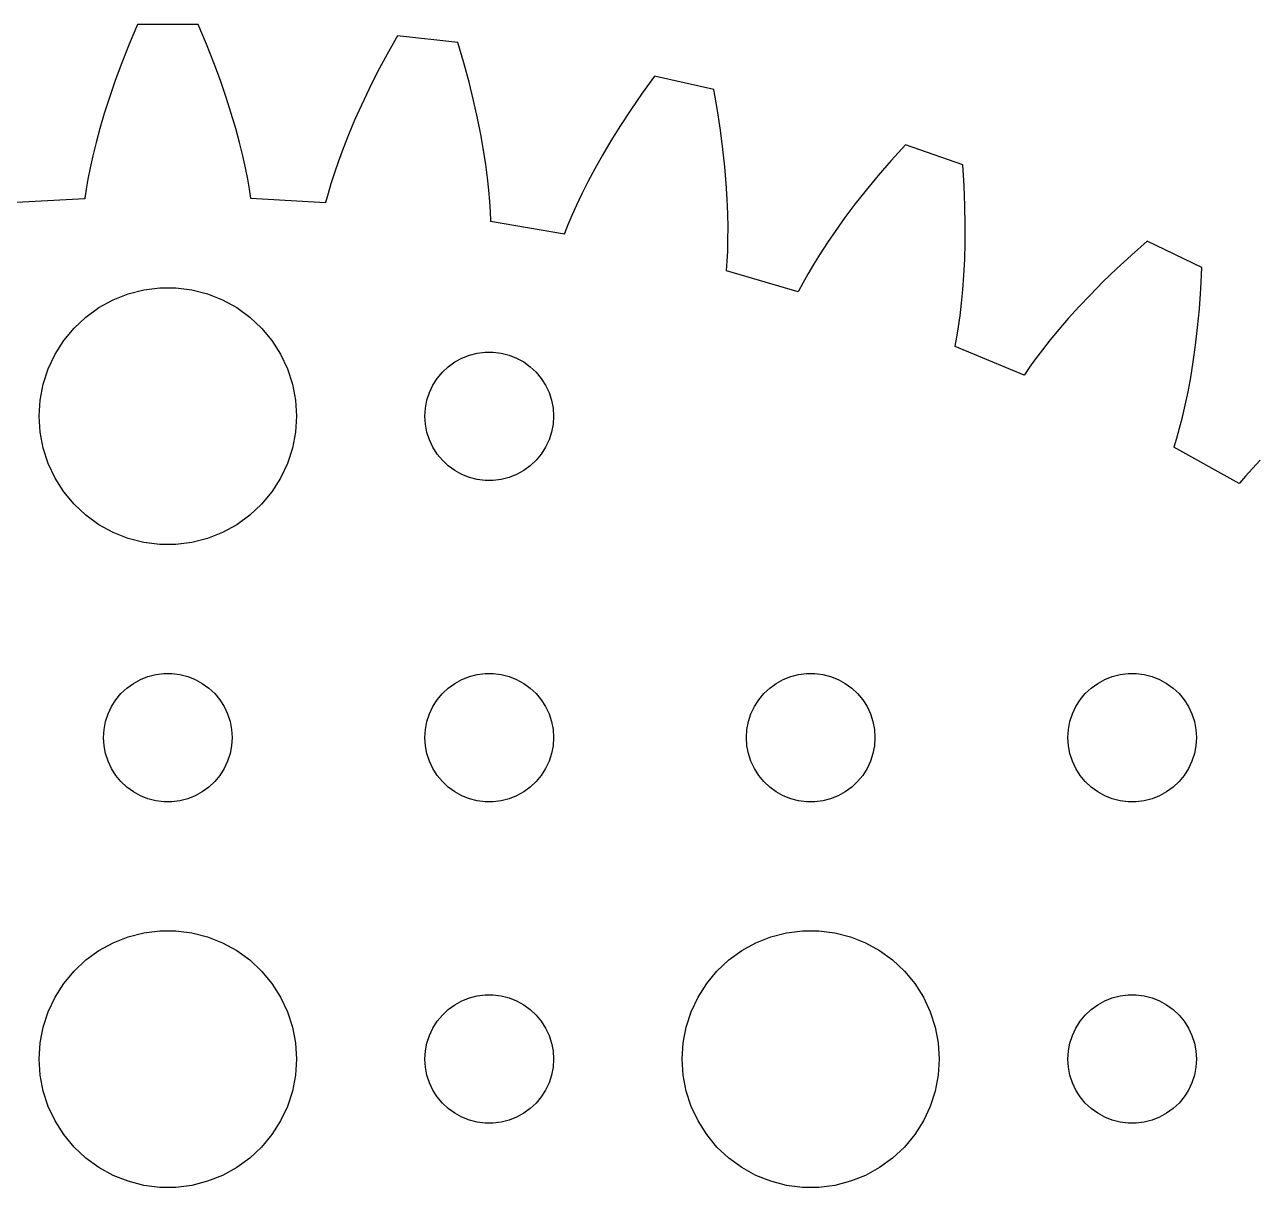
# Model space of a CAD drawing. Header units: metres. Extents: x -54 to 54, y 56 to 164.
# Drawn here: x -3.34 to 25.4, y 137.01 to 164.14 of the extents above; entities that cross this region are included whole.
import ezdxf

# ---------------------------------------------------------------- set-up
doc = ezdxf.new("R2010")
doc.units = ezdxf.units.M

msp = doc.modelspace()

# ---------------------------------------------------------------- linework, layer by layer
for p, q in [((-0.70746, 164.137), (-0.89977, 163.683)), ((0.70746, 164.137), (-0.70746, 164.137)), ((0.89977, 163.683), (0.70746, 164.137)), ((5.35844, 163.876), (5.11647, 163.446)), ((6.76447, 163.718), (5.35844, 163.876)), ((-0.89977, 163.683), (-1.07236, 163.248)), ((1.07236, 163.248), (0.89977, 163.683)), ((6.90468, 163.245), (6.76447, 163.718)), ((-1.07236, 163.248), (-1.22618, 162.833)), ((1.22618, 162.833), (1.07236, 163.248)), ((5.11647, 163.446), (4.89624, 163.033)), ((7.02747, 162.793), (6.90468, 163.245)), ((4.89624, 163.033), (4.69691, 162.638)), ((-1.22618, 162.833), (-1.36227, 162.438)), ((1.36227, 162.438), (1.22618, 162.833)), ((7.13385, 162.363), (7.02747, 162.793)), ((11.357, 162.937), (11.0684, 162.537)), ((12.7364, 162.623), (11.357, 162.937)), ((-1.36227, 162.438), (-1.48166, 162.065)), ((1.48166, 162.065), (1.36227, 162.438)), ((4.69691, 162.638), (4.51752, 162.261)), ((11.0684, 162.537), (10.8033, 162.151)), ((12.8228, 162.137), (12.7364, 162.623)), ((4.51752, 162.261), (4.35709, 161.904)), ((7.22493, 161.956), (7.13385, 162.363)), ((10.8033, 162.151), (10.5609, 161.781)), ((12.8942, 161.674), (12.8228, 162.137)), ((-1.48166, 162.065), (-1.58534, 161.714)), ((1.58534, 161.714), (1.48166, 162.065)), ((4.35709, 161.904), (4.21471, 161.566)), ((7.30177, 161.572), (7.22493, 161.956)), ((-1.58534, 161.714), (-1.67439, 161.384)), ((1.67439, 161.384), (1.58534, 161.714)), ((4.21471, 161.566), (4.08936, 161.249)), ((7.36545, 161.211), (7.30177, 161.572)), ((10.5609, 161.781), (10.3405, 161.427)), ((12.9518, 161.235), (12.8942, 161.674)), ((-1.67439, 161.384), (-1.74988, 161.078)), ((1.74988, 161.078), (1.67439, 161.384)), ((4.08936, 161.249), (3.98003, 160.953)), ((10.3405, 161.427), (10.1411, 161.089)), ((12.9967, 160.82), (12.9518, 161.235)), ((17.2127, 161.333), (16.8811, 160.968)), ((18.5482, 160.866), (17.2127, 161.333)), ((-1.74988, 161.078), (-1.81288, 160.795)), ((1.81288, 160.795), (1.74988, 161.078)), ((3.98003, 160.953), (3.88571, 160.678)), ((7.41708, 160.874), (7.36545, 161.211)), ((10.1411, 161.089), (9.96176, 160.77)), ((16.8811, 160.968), (16.5744, 160.614)), ((-1.81288, 160.795), (-1.86449, 160.535)), ((1.86449, 160.535), (1.81288, 160.795)), ((3.88571, 160.678), (3.80534, 160.426)), ((7.45778, 160.561), (7.41708, 160.874)), ((9.96176, 160.77), (9.80168, 160.469)), ((13.0301, 160.43), (12.9967, 160.82)), ((18.5796, 160.373), (18.5482, 160.866)), ((-1.86449, 160.535), (-1.90581, 160.299)), ((1.90581, 160.299), (1.86449, 160.535)), ((3.80534, 160.426), (3.73788, 160.196)), ((7.48868, 160.272), (7.45778, 160.561)), ((9.80168, 160.469), (9.6599, 160.187)), ((13.0529, 160.064), (13.0301, 160.43)), ((16.5744, 160.614), (16.2922, 160.273)), ((18.5988, 159.906), (18.5796, 160.373)), ((-1.90581, 160.299), (-1.93796, 160.088)), ((-1.93796, 160.088), (-1.93741, 160.073)), ((1.93796, 160.088), (1.90581, 160.299)), ((1.93758, 160.078), (1.93796, 160.088)), ((3.6812, 159.976), (1.93758, 160.078)), ((3.73788, 160.196), (3.68224, 159.99)), ((7.51086, 160.008), (7.48868, 160.272)), ((9.6599, 160.187), (9.53543, 159.925)), ((16.2922, 160.273), (16.0334, 159.946)), ((-1.93741, 160.073), (-3.6815, 159.98)), ((3.68224, 159.99), (3.6812, 159.976)), ((7.52553, 159.769), (7.51086, 160.008)), ((9.53543, 159.925), (9.42732, 159.683)), ((13.0665, 159.724), (13.0529, 160.064)), ((16.0334, 159.946), (15.7975, 159.633)), ((18.6069, 159.463), (18.5988, 159.906)), ((7.53378, 159.556), (7.52553, 159.769)), ((7.5323, 159.546), (7.53378, 159.556)), ((9.25356, 159.249), (7.5323, 159.546)), ((9.42732, 159.683), (9.33456, 159.462)), ((13.0719, 159.408), (13.0665, 159.724)), ((15.7975, 159.633), (15.5835, 159.335)), ((9.25615, 159.263), (9.25356, 159.249)), ((9.33456, 159.462), (9.25615, 159.263)), ((13.0703, 159.118), (13.0719, 159.408)), ((15.5835, 159.335), (15.3908, 159.054)), ((18.6051, 159.046), (18.6069, 159.463)), ((13.0628, 158.853), (13.0703, 159.118)), ((15.3908, 159.054), (15.2183, 158.79)), ((18.5945, 158.654), (18.6051, 159.046)), ((22.8519, 159.083), (22.4815, 158.757)), ((24.1267, 158.469), (22.8519, 159.083)), ((13.0506, 158.614), (13.0628, 158.853)), ((15.2183, 158.79), (15.0652, 158.543)), ((18.5763, 158.288), (18.5945, 158.654)), ((22.4815, 158.757), (22.1372, 158.44)), ((13.0323, 158.391), (13.0349, 158.4)), ((14.7095, 157.903), (13.0323, 158.391)), ((13.0349, 158.4), (13.0506, 158.614)), ((15.0652, 158.543), (14.9308, 158.315)), ((22.1372, 158.44), (21.8185, 158.133)), ((24.1028, 157.976), (24.1267, 158.469)), ((14.8139, 158.106), (14.7136, 157.917)), ((14.9308, 158.315), (14.8139, 158.106)), ((18.5516, 157.948), (18.5763, 158.288)), ((21.8185, 158.133), (21.5247, 157.836)), ((-1.27733, 157.714), (-0.92705, 157.853)), ((-0.92705, 157.853), (-0.56213, 157.947)), ((-0.56213, 157.947), (-0.18837, 157.994)), ((-0.18837, 157.994), (0.18837, 157.994)), ((0.18837, 157.994), (0.56213, 157.947)), ((0.56213, 157.947), (0.92705, 157.853)), ((0.92705, 157.853), (1.27733, 157.714)), ((14.7136, 157.917), (14.7095, 157.903)), ((18.5217, 157.634), (18.5516, 157.948)), ((21.5247, 157.836), (21.2552, 157.552)), ((24.0695, 157.509), (24.1028, 157.976)), ((-1.91226, 157.312), (-1.60747, 157.533)), ((-1.60747, 157.533), (-1.27733, 157.714)), ((1.27733, 157.714), (1.60747, 157.533)), ((1.60747, 157.533), (1.91226, 157.312)), ((18.4875, 157.345), (18.5217, 157.634)), ((21.2552, 157.552), (21.0093, 157.28)), ((24.028, 157.069), (24.0695, 157.509)), ((-2.1869, 157.054), (-1.91226, 157.312)), ((1.91226, 157.312), (2.1869, 157.054)), ((18.4505, 157.083), (18.4875, 157.345)), ((21.0093, 157.28), (20.7863, 157.022)), ((-2.42705, 156.763), (-2.1869, 157.054)), ((2.1869, 157.054), (2.42705, 156.763)), ((18.4116, 156.847), (18.4505, 157.083)), ((20.7863, 157.022), (20.5853, 156.779)), ((23.9795, 156.654), (24.028, 157.069)), ((-2.62891, 156.445), (-2.42705, 156.763)), ((2.42705, 156.763), (2.62891, 156.445)), ((18.3684, 156.628), (18.3721, 156.637)), ((19.9805, 155.955), (18.3684, 156.628)), ((18.3721, 156.637), (18.4116, 156.847)), ((20.5853, 156.779), (20.4056, 156.551)), ((23.9251, 156.266), (23.9795, 156.654)), ((-2.78932, 156.104), (-2.62891, 156.445)), ((2.62891, 156.445), (2.78932, 156.104)), ((6.69626, 156.266), (6.86133, 156.357)), ((6.86133, 156.357), (7.03647, 156.427)), ((7.03647, 156.427), (7.21892, 156.473)), ((7.21892, 156.473), (7.40581, 156.497)), ((7.40581, 156.497), (7.59418, 156.497)), ((7.59418, 156.497), (7.78107, 156.473)), ((7.78107, 156.473), (7.96352, 156.427)), ((7.96352, 156.427), (8.13866, 156.357)), ((8.13866, 156.357), (8.30373, 156.266)), ((20.4056, 156.551), (20.2464, 156.339)), ((-2.90575, 155.746), (-2.78932, 156.104)), ((2.78932, 156.104), (2.90575, 155.746)), ((6.40654, 156.027), (6.54385, 156.156)), ((6.54385, 156.156), (6.69626, 156.266)), ((8.30373, 156.266), (8.45613, 156.156)), ((8.45613, 156.156), (8.59344, 156.027)), ((20.1069, 156.145), (19.9861, 155.968)), ((20.2464, 156.339), (20.1069, 156.145)), ((23.866, 155.904), (23.9251, 156.266)), ((6.18553, 155.723), (6.28647, 155.882)), ((6.28647, 155.882), (6.40654, 156.027)), ((8.59344, 156.027), (8.71352, 155.882)), ((8.71352, 155.882), (8.81445, 155.723)), ((19.9861, 155.968), (19.9805, 155.955)), ((23.8034, 155.569), (23.866, 155.904)), ((-2.97633, 155.376), (-2.90575, 155.746)), ((2.90575, 155.746), (2.97633, 155.376)), ((6.04712, 155.373), (6.10533, 155.552)), ((6.10533, 155.552), (6.18553, 155.723)), ((8.81445, 155.723), (8.89465, 155.552)), ((8.89465, 155.552), (8.95287, 155.373)), ((23.7385, 155.26), (23.8034, 155.569)), ((-3, 155), (-2.97633, 155.376)), ((2.97633, 155.376), (3, 155)), ((6.01183, 155.188), (6.04712, 155.373)), ((8.95287, 155.373), (8.98816, 155.188)), ((23.6723, 154.978), (23.7385, 155.26)), ((-2.97633, 154.624), (-3, 155)), ((3, 155), (2.97633, 154.624)), ((6, 155), (6.01183, 155.188)), ((6.01183, 154.812), (6, 155)), ((8.98816, 155.188), (9, 155)), ((9, 155), (8.98816, 154.812)), ((23.6061, 154.721), (23.6723, 154.978)), ((-2.90575, 154.254), (-2.97633, 154.624)), ((2.97633, 154.624), (2.90575, 154.254)), ((6.04712, 154.627), (6.01183, 154.812)), ((6.10533, 154.448), (6.04712, 154.627)), ((8.95287, 154.627), (8.89465, 154.448)), ((8.98816, 154.812), (8.95287, 154.627)), ((23.541, 154.491), (23.6061, 154.721)), ((6.18553, 154.277), (6.10533, 154.448)), ((8.89465, 154.448), (8.81445, 154.277)), ((23.4782, 154.286), (23.541, 154.491)), ((-2.78932, 153.896), (-2.90575, 154.254)), ((2.90575, 154.254), (2.78932, 153.896)), ((6.28647, 154.118), (6.18553, 154.277)), ((6.40654, 153.973), (6.28647, 154.118)), ((8.71352, 154.118), (8.59344, 153.973)), ((8.81445, 154.277), (8.71352, 154.118)), ((23.4736, 154.278), (23.4782, 154.286)), ((25.0002, 153.429), (23.4736, 154.278)), ((-2.62891, 153.555), (-2.78932, 153.896)), ((2.78932, 153.896), (2.62891, 153.555)), ((6.54385, 153.844), (6.40654, 153.973)), ((6.69626, 153.734), (6.54385, 153.844)), ((8.45613, 153.844), (8.30373, 153.734)), ((8.59344, 153.973), (8.45613, 153.844)), ((25.3075, 153.781), (25.147, 153.603)), ((25.4894, 153.974), (25.3075, 153.781)), ((-2.42705, 153.237), (-2.62891, 153.555)), ((2.62891, 153.555), (2.42705, 153.237)), ((6.86133, 153.643), (6.69626, 153.734)), ((7.03647, 153.573), (6.86133, 153.643)), ((7.21892, 153.527), (7.03647, 153.573)), ((7.40581, 153.503), (7.21892, 153.527)), ((7.59418, 153.503), (7.40581, 153.503)), ((7.78107, 153.527), (7.59418, 153.503)), ((7.96352, 153.573), (7.78107, 153.527)), ((8.13866, 153.643), (7.96352, 153.573)), ((8.30373, 153.734), (8.13866, 153.643)), ((25.147, 153.603), (25.0072, 153.441)), ((-2.1869, 152.946), (-2.42705, 153.237)), ((2.42705, 153.237), (2.1869, 152.946)), ((25.0072, 153.441), (25.0002, 153.429)), ((-1.91226, 152.688), (-2.1869, 152.946)), ((2.1869, 152.946), (1.91226, 152.688)), ((-1.60747, 152.467), (-1.91226, 152.688)), ((1.91226, 152.688), (1.60747, 152.467)), ((-1.27733, 152.286), (-1.60747, 152.467)), ((1.60747, 152.467), (1.27733, 152.286)), ((-0.92705, 152.147), (-1.27733, 152.286)), ((-0.56213, 152.053), (-0.92705, 152.147)), ((-0.18837, 152.006), (-0.56213, 152.053)), ((0.56213, 152.053), (0.18837, 152.006)), ((0.92705, 152.147), (0.56213, 152.053)), ((1.27733, 152.286), (0.92705, 152.147)), ((0.18837, 152.006), (-0.18837, 152.006)), ((-0.63866, 148.857), (-0.46352, 148.927)), ((-0.46352, 148.927), (-0.28107, 148.973)), ((-0.28107, 148.973), (-0.09418, 148.997)), ((-0.09418, 148.997), (0.09418, 148.997)), ((0.09418, 148.997), (0.28107, 148.973)), ((0.28107, 148.973), (0.46352, 148.927)), ((0.46352, 148.927), (0.63866, 148.857)), ((6.86133, 148.857), (7.03647, 148.927)), ((7.03647, 148.927), (7.21892, 148.973)), ((7.21892, 148.973), (7.40581, 148.997)), ((7.40581, 148.997), (7.59418, 148.997)), ((7.59418, 148.997), (7.78107, 148.973)), ((7.78107, 148.973), (7.96352, 148.927)), ((7.96352, 148.927), (8.13866, 148.857)), ((14.3613, 148.857), (14.5365, 148.927)), ((14.5365, 148.927), (14.7189, 148.973)), ((14.7189, 148.973), (14.9058, 148.997)), ((14.9058, 148.997), (15.0942, 148.997)), ((15.0942, 148.997), (15.2811, 148.973)), ((15.2811, 148.973), (15.4635, 148.927)), ((15.4635, 148.927), (15.6387, 148.857)), ((21.8613, 148.857), (22.0365, 148.927)), ((22.0365, 148.927), (22.2189, 148.973)), ((22.2189, 148.973), (22.4058, 148.997)), ((22.4058, 148.997), (22.5942, 148.997)), ((22.5942, 148.997), (22.7811, 148.973)), ((22.7811, 148.973), (22.9635, 148.927)), ((22.9635, 148.927), (23.1387, 148.857)), ((-1.09344, 148.527), (-0.95613, 148.656)), ((-0.95613, 148.656), (-0.80373, 148.766)), ((-0.80373, 148.766), (-0.63866, 148.857)), ((0.63866, 148.857), (0.80373, 148.766)), ((0.80373, 148.766), (0.95613, 148.656)), ((0.95613, 148.656), (1.09344, 148.527)), ((6.40654, 148.527), (6.54385, 148.656)), ((6.54385, 148.656), (6.69626, 148.766)), ((6.69626, 148.766), (6.86133, 148.857)), ((8.13866, 148.857), (8.30373, 148.766)), ((8.30373, 148.766), (8.45613, 148.656)), ((8.45613, 148.656), (8.59344, 148.527)), ((13.9065, 148.527), (14.0439, 148.656)), ((14.0439, 148.656), (14.1963, 148.766)), ((14.1963, 148.766), (14.3613, 148.857)), ((15.6387, 148.857), (15.8037, 148.766)), ((15.8037, 148.766), (15.9561, 148.656)), ((15.9561, 148.656), (16.0934, 148.527)), ((21.4065, 148.527), (21.5439, 148.656)), ((21.5439, 148.656), (21.6963, 148.766)), ((21.6963, 148.766), (21.8613, 148.857)), ((23.1387, 148.857), (23.3037, 148.766)), ((23.3037, 148.766), (23.4561, 148.656)), ((23.4561, 148.656), (23.5934, 148.527)), ((-1.31445, 148.223), (-1.21352, 148.382)), ((-1.21352, 148.382), (-1.09344, 148.527)), ((1.09344, 148.527), (1.21352, 148.382)), ((1.21352, 148.382), (1.31445, 148.223)), ((6.18553, 148.223), (6.28647, 148.382)), ((6.28647, 148.382), (6.40654, 148.527)), ((8.59344, 148.527), (8.71352, 148.382)), ((8.71352, 148.382), (8.81445, 148.223)), ((13.6855, 148.223), (13.7865, 148.382)), ((13.7865, 148.382), (13.9065, 148.527)), ((16.0934, 148.527), (16.2135, 148.382)), ((16.2135, 148.382), (16.3145, 148.223)), ((21.1855, 148.223), (21.2865, 148.382)), ((21.2865, 148.382), (21.4065, 148.527)), ((23.5934, 148.527), (23.7135, 148.382)), ((23.7135, 148.382), (23.8145, 148.223)), ((-1.45287, 147.873), (-1.39465, 148.052)), ((-1.39465, 148.052), (-1.31445, 148.223)), ((1.31445, 148.223), (1.39465, 148.052)), ((1.39465, 148.052), (1.45287, 147.873)), ((6.04712, 147.873), (6.10533, 148.052)), ((6.10533, 148.052), (6.18553, 148.223)), ((8.81445, 148.223), (8.89465, 148.052)), ((8.89465, 148.052), (8.95287, 147.873)), ((13.5471, 147.873), (13.6053, 148.052)), ((13.6053, 148.052), (13.6855, 148.223)), ((16.3145, 148.223), (16.3947, 148.052)), ((16.3947, 148.052), (16.4529, 147.873)), ((21.0471, 147.873), (21.1053, 148.052)), ((21.1053, 148.052), (21.1855, 148.223)), ((23.8145, 148.223), (23.8947, 148.052)), ((23.8947, 148.052), (23.9529, 147.873)), ((-1.48816, 147.688), (-1.45287, 147.873)), ((1.45287, 147.873), (1.48816, 147.688)), ((6.01183, 147.688), (6.04712, 147.873)), ((8.95287, 147.873), (8.98816, 147.688)), ((13.5118, 147.688), (13.5471, 147.873)), ((16.4529, 147.873), (16.4882, 147.688)), ((21.0118, 147.688), (21.0471, 147.873)), ((23.9529, 147.873), (23.9882, 147.688)), ((-1.5, 147.5), (-1.48816, 147.688)), ((-1.48816, 147.312), (-1.5, 147.5)), ((1.48816, 147.688), (1.5, 147.5)), ((1.5, 147.5), (1.48816, 147.312)), ((6, 147.5), (6.01183, 147.688)), ((6.01183, 147.312), (6, 147.5)), ((8.98816, 147.688), (9, 147.5)), ((9, 147.5), (8.98816, 147.312)), ((13.5, 147.5), (13.5118, 147.688)), ((13.5118, 147.312), (13.5, 147.5)), ((16.4882, 147.688), (16.5, 147.5)), ((16.5, 147.5), (16.4882, 147.312)), ((21, 147.5), (21.0118, 147.688)), ((21.0118, 147.312), (21, 147.5)), ((23.9882, 147.688), (24, 147.5)), ((24, 147.5), (23.9882, 147.312)), ((-1.45287, 147.127), (-1.48816, 147.312)), ((1.48816, 147.312), (1.45287, 147.127)), ((6.04712, 147.127), (6.01183, 147.312)), ((8.98816, 147.312), (8.95287, 147.127)), ((13.5471, 147.127), (13.5118, 147.312)), ((16.4882, 147.312), (16.4529, 147.127)), ((21.0471, 147.127), (21.0118, 147.312)), ((23.9882, 147.312), (23.9529, 147.127)), ((-1.39465, 146.948), (-1.45287, 147.127)), ((-1.31445, 146.777), (-1.39465, 146.948)), ((1.39465, 146.948), (1.31445, 146.777)), ((1.45287, 147.127), (1.39465, 146.948)), ((6.10533, 146.948), (6.04712, 147.127)), ((6.18553, 146.777), (6.10533, 146.948)), ((8.89465, 146.948), (8.81445, 146.777)), ((8.95287, 147.127), (8.89465, 146.948)), ((13.6053, 146.948), (13.5471, 147.127)), ((13.6855, 146.777), (13.6053, 146.948)), ((16.3947, 146.948), (16.3145, 146.777)), ((16.4529, 147.127), (16.3947, 146.948)), ((21.1053, 146.948), (21.0471, 147.127)), ((21.1855, 146.777), (21.1053, 146.948)), ((23.8947, 146.948), (23.8145, 146.777)), ((23.9529, 147.127), (23.8947, 146.948)), ((-1.21352, 146.618), (-1.31445, 146.777)), ((-1.09344, 146.473), (-1.21352, 146.618)), ((1.21352, 146.618), (1.09344, 146.473)), ((1.31445, 146.777), (1.21352, 146.618)), ((6.28647, 146.618), (6.18553, 146.777)), ((6.40654, 146.473), (6.28647, 146.618)), ((8.71352, 146.618), (8.59344, 146.473)), ((8.81445, 146.777), (8.71352, 146.618)), ((13.7865, 146.618), (13.6855, 146.777)), ((13.9065, 146.473), (13.7865, 146.618)), ((16.2135, 146.618), (16.0934, 146.473)), ((16.3145, 146.777), (16.2135, 146.618)), ((21.2865, 146.618), (21.1855, 146.777)), ((21.4065, 146.473), (21.2865, 146.618)), ((23.7135, 146.618), (23.5934, 146.473)), ((23.8145, 146.777), (23.7135, 146.618)), ((-0.95613, 146.344), (-1.09344, 146.473)), ((-0.80373, 146.234), (-0.95613, 146.344)), ((0.95613, 146.344), (0.80373, 146.234)), ((1.09344, 146.473), (0.95613, 146.344)), ((6.54385, 146.344), (6.40654, 146.473)), ((6.69626, 146.234), (6.54385, 146.344)), ((8.45613, 146.344), (8.30373, 146.234)), ((8.59344, 146.473), (8.45613, 146.344)), ((14.0439, 146.344), (13.9065, 146.473)), ((14.1963, 146.234), (14.0439, 146.344)), ((15.9561, 146.344), (15.8037, 146.234)), ((16.0934, 146.473), (15.9561, 146.344)), ((21.5439, 146.344), (21.4065, 146.473)), ((21.6963, 146.234), (21.5439, 146.344)), ((23.4561, 146.344), (23.3037, 146.234)), ((23.5934, 146.473), (23.4561, 146.344)), ((-0.63866, 146.143), (-0.80373, 146.234)), ((-0.46352, 146.073), (-0.63866, 146.143)), ((-0.28107, 146.027), (-0.46352, 146.073)), ((-0.09418, 146.003), (-0.28107, 146.027)), ((0.09418, 146.003), (-0.09418, 146.003)), ((0.28107, 146.027), (0.09418, 146.003)), ((0.46352, 146.073), (0.28107, 146.027)), ((0.63866, 146.143), (0.46352, 146.073)), ((0.80373, 146.234), (0.63866, 146.143)), ((6.86133, 146.143), (6.69626, 146.234)), ((7.03647, 146.073), (6.86133, 146.143)), ((7.21892, 146.027), (7.03647, 146.073)), ((7.40581, 146.003), (7.21892, 146.027)), ((7.59418, 146.003), (7.40581, 146.003)), ((7.78107, 146.027), (7.59418, 146.003)), ((7.96352, 146.073), (7.78107, 146.027)), ((8.13866, 146.143), (7.96352, 146.073)), ((8.30373, 146.234), (8.13866, 146.143)), ((14.3613, 146.143), (14.1963, 146.234)), ((14.5365, 146.073), (14.3613, 146.143)), ((14.7189, 146.027), (14.5365, 146.073)), ((14.9058, 146.003), (14.7189, 146.027)), ((15.0942, 146.003), (14.9058, 146.003)), ((15.2811, 146.027), (15.0942, 146.003)), ((15.4635, 146.073), (15.2811, 146.027)), ((15.6387, 146.143), (15.4635, 146.073)), ((15.8037, 146.234), (15.6387, 146.143)), ((21.8613, 146.143), (21.6963, 146.234)), ((22.0365, 146.073), (21.8613, 146.143)), ((22.2189, 146.027), (22.0365, 146.073)), ((22.4058, 146.003), (22.2189, 146.027)), ((22.5942, 146.003), (22.4058, 146.003)), ((22.7811, 146.027), (22.5942, 146.003)), ((22.9635, 146.073), (22.7811, 146.027)), ((23.1387, 146.143), (22.9635, 146.073)), ((23.3037, 146.234), (23.1387, 146.143)), ((-1.27733, 142.714), (-0.92705, 142.853)), ((-0.92705, 142.853), (-0.56213, 142.947)), ((-0.56213, 142.947), (-0.18837, 142.994)), ((-0.18837, 142.994), (0.18837, 142.994)), ((0.18837, 142.994), (0.56213, 142.947)), ((0.56213, 142.947), (0.92705, 142.853)), ((0.92705, 142.853), (1.27733, 142.714)), ((13.7227, 142.714), (14.0729, 142.853)), ((14.0729, 142.853), (14.4379, 142.947)), ((14.4379, 142.947), (14.8116, 142.994)), ((14.8116, 142.994), (15.1884, 142.994)), ((15.1884, 142.994), (15.5621, 142.947)), ((15.5621, 142.947), (15.927, 142.853)), ((15.927, 142.853), (16.2773, 142.714)), ((-1.60747, 142.533), (-1.27733, 142.714)), ((1.27733, 142.714), (1.60747, 142.533)), ((13.3925, 142.533), (13.7227, 142.714)), ((16.2773, 142.714), (16.6075, 142.533)), ((-2.1869, 142.054), (-1.91226, 142.312)), ((-1.91226, 142.312), (-1.60747, 142.533)), ((1.60747, 142.533), (1.91226, 142.312)), ((1.91226, 142.312), (2.1869, 142.054)), ((12.8131, 142.054), (13.0877, 142.312)), ((13.0877, 142.312), (13.3925, 142.533)), ((16.6075, 142.533), (16.9123, 142.312)), ((16.9123, 142.312), (17.1869, 142.054)), ((-2.42705, 141.763), (-2.1869, 142.054)), ((2.1869, 142.054), (2.42705, 141.763)), ((12.5729, 141.763), (12.8131, 142.054)), ((17.1869, 142.054), (17.427, 141.763)), ((-2.62891, 141.445), (-2.42705, 141.763)), ((2.42705, 141.763), (2.62891, 141.445)), ((12.3711, 141.445), (12.5729, 141.763)), ((17.427, 141.763), (17.6289, 141.445)), ((-2.78932, 141.104), (-2.62891, 141.445)), ((2.62891, 141.445), (2.78932, 141.104)), ((6.86133, 141.357), (7.03647, 141.427)), ((7.03647, 141.427), (7.21892, 141.473)), ((7.21892, 141.473), (7.40581, 141.497)), ((7.40581, 141.497), (7.59418, 141.497)), ((7.59418, 141.497), (7.78107, 141.473)), ((7.78107, 141.473), (7.96352, 141.427)), ((7.96352, 141.427), (8.13866, 141.357)), ((12.2107, 141.104), (12.3711, 141.445)), ((17.6289, 141.445), (17.7893, 141.104)), ((21.8613, 141.357), (22.0365, 141.427)), ((22.0365, 141.427), (22.2189, 141.473)), ((22.2189, 141.473), (22.4058, 141.497)), ((22.4058, 141.497), (22.5942, 141.497)), ((22.5942, 141.497), (22.7811, 141.473)), ((22.7811, 141.473), (22.9635, 141.427)), ((22.9635, 141.427), (23.1387, 141.357)), ((6.40654, 141.027), (6.54385, 141.156)), ((6.54385, 141.156), (6.69626, 141.266)), ((6.69626, 141.266), (6.86133, 141.357)), ((8.13866, 141.357), (8.30373, 141.266)), ((8.30373, 141.266), (8.45613, 141.156)), ((8.45613, 141.156), (8.59344, 141.027)), ((21.4065, 141.027), (21.5439, 141.156)), ((21.5439, 141.156), (21.6963, 141.266)), ((21.6963, 141.266), (21.8613, 141.357)), ((23.1387, 141.357), (23.3037, 141.266)), ((23.3037, 141.266), (23.4561, 141.156)), ((23.4561, 141.156), (23.5934, 141.027)), ((-2.90575, 140.746), (-2.78932, 141.104)), ((2.78932, 141.104), (2.90575, 140.746)), ((6.18553, 140.723), (6.28647, 140.882)), ((6.28647, 140.882), (6.40654, 141.027)), ((8.59344, 141.027), (8.71352, 140.882)), ((8.71352, 140.882), (8.81445, 140.723)), ((12.0942, 140.746), (12.2107, 141.104)), ((17.7893, 141.104), (17.9057, 140.746)), ((21.1855, 140.723), (21.2865, 140.882)), ((21.2865, 140.882), (21.4065, 141.027)), ((23.5934, 141.027), (23.7135, 140.882)), ((23.7135, 140.882), (23.8145, 140.723)), ((-2.97633, 140.376), (-2.90575, 140.746)), ((2.90575, 140.746), (2.97633, 140.376)), ((6.04712, 140.373), (6.10533, 140.552)), ((6.10533, 140.552), (6.18553, 140.723)), ((8.81445, 140.723), (8.89465, 140.552)), ((8.89465, 140.552), (8.95287, 140.373)), ((12.0237, 140.376), (12.0942, 140.746)), ((17.9057, 140.746), (17.9763, 140.376)), ((21.0471, 140.373), (21.1053, 140.552)), ((21.1053, 140.552), (21.1855, 140.723)), ((23.8145, 140.723), (23.8947, 140.552)), ((23.8947, 140.552), (23.9529, 140.373)), ((-3, 140), (-2.97633, 140.376)), ((2.97633, 140.376), (3, 140)), ((6.01183, 140.188), (6.04712, 140.373)), ((8.95287, 140.373), (8.98816, 140.188)), ((12, 140), (12.0237, 140.376)), ((17.9763, 140.376), (18, 140)), ((21.0118, 140.188), (21.0471, 140.373)), ((23.9529, 140.373), (23.9882, 140.188)), ((-2.97633, 139.624), (-3, 140)), ((3, 140), (2.97633, 139.624)), ((6, 140), (6.01183, 140.188)), ((6.01183, 139.812), (6, 140)), ((8.98816, 140.188), (9, 140)), ((9, 140), (8.98816, 139.812)), ((12.0237, 139.624), (12, 140)), ((18, 140), (17.9763, 139.624)), ((21, 140), (21.0118, 140.188)), ((21.0118, 139.812), (21, 140)), ((23.9882, 140.188), (24, 140)), ((24, 140), (23.9882, 139.812)), ((6.04712, 139.627), (6.01183, 139.812)), ((8.98816, 139.812), (8.95287, 139.627)), ((21.0471, 139.627), (21.0118, 139.812)), ((23.9882, 139.812), (23.9529, 139.627)), ((-2.90575, 139.254), (-2.97633, 139.624)), ((2.97633, 139.624), (2.90575, 139.254)), ((6.10533, 139.448), (6.04712, 139.627)), ((6.18553, 139.277), (6.10533, 139.448)), ((8.89465, 139.448), (8.81445, 139.277)), ((8.95287, 139.627), (8.89465, 139.448)), ((12.0942, 139.254), (12.0237, 139.624)), ((17.9763, 139.624), (17.9057, 139.254)), ((21.1053, 139.448), (21.0471, 139.627)), ((21.1855, 139.277), (21.1053, 139.448)), ((23.8947, 139.448), (23.8145, 139.277)), ((23.9529, 139.627), (23.8947, 139.448)), ((-2.78932, 138.896), (-2.90575, 139.254)), ((2.90575, 139.254), (2.78932, 138.896)), ((6.28647, 139.118), (6.18553, 139.277)), ((6.40654, 138.973), (6.28647, 139.118)), ((8.71352, 139.118), (8.59344, 138.973)), ((8.81445, 139.277), (8.71352, 139.118)), ((12.2107, 138.896), (12.0942, 139.254)), ((17.9057, 139.254), (17.7893, 138.896)), ((21.2865, 139.118), (21.1855, 139.277)), ((21.4065, 138.973), (21.2865, 139.118)), ((23.7135, 139.118), (23.5934, 138.973)), ((23.8145, 139.277), (23.7135, 139.118)), ((-2.62891, 138.555), (-2.78932, 138.896)), ((2.78932, 138.896), (2.62891, 138.555)), ((6.54385, 138.844), (6.40654, 138.973)), ((6.69626, 138.734), (6.54385, 138.844)), ((8.45613, 138.844), (8.30373, 138.734)), ((8.59344, 138.973), (8.45613, 138.844)), ((12.3711, 138.555), (12.2107, 138.896)), ((17.7893, 138.896), (17.6289, 138.555)), ((21.5439, 138.844), (21.4065, 138.973)), ((21.6963, 138.734), (21.5439, 138.844)), ((23.4561, 138.844), (23.3037, 138.734)), ((23.5934, 138.973), (23.4561, 138.844)), ((-2.42705, 138.237), (-2.62891, 138.555)), ((2.62891, 138.555), (2.42705, 138.237)), ((6.86133, 138.643), (6.69626, 138.734)), ((7.03647, 138.573), (6.86133, 138.643)), ((7.21892, 138.527), (7.03647, 138.573)), ((7.40581, 138.503), (7.21892, 138.527)), ((7.78107, 138.527), (7.59418, 138.503)), ((7.96352, 138.573), (7.78107, 138.527)), ((8.13866, 138.643), (7.96352, 138.573)), ((8.30373, 138.734), (8.13866, 138.643)), ((12.5729, 138.237), (12.3711, 138.555)), ((17.6289, 138.555), (17.427, 138.237)), ((21.8613, 138.643), (21.6963, 138.734)), ((22.0365, 138.573), (21.8613, 138.643)), ((22.2189, 138.527), (22.0365, 138.573)), ((22.4058, 138.503), (22.2189, 138.527)), ((22.7811, 138.527), (22.5942, 138.503)), ((22.9635, 138.573), (22.7811, 138.527)), ((23.1387, 138.643), (22.9635, 138.573)), ((23.3037, 138.734), (23.1387, 138.643)), ((-2.1869, 137.946), (-2.42705, 138.237)), ((2.42705, 138.237), (2.1869, 137.946)), ((7.59418, 138.503), (7.40581, 138.503)), ((12.8131, 137.946), (12.5729, 138.237)), ((17.427, 138.237), (17.1869, 137.946)), ((22.5942, 138.503), (22.4058, 138.503)), ((-1.91226, 137.688), (-2.1869, 137.946)), ((-1.60747, 137.467), (-1.91226, 137.688)), ((1.91226, 137.688), (1.60747, 137.467)), ((2.1869, 137.946), (1.91226, 137.688)), ((13.0877, 137.688), (12.8131, 137.946)), ((13.3925, 137.467), (13.0877, 137.688)), ((16.9123, 137.688), (16.6075, 137.467)), ((17.1869, 137.946), (16.9123, 137.688)), ((-1.27733, 137.286), (-1.60747, 137.467)), ((1.60747, 137.467), (1.27733, 137.286)), ((13.7227, 137.286), (13.3925, 137.467)), ((16.6075, 137.467), (16.2773, 137.286)), ((-0.92705, 137.147), (-1.27733, 137.286)), ((-0.56213, 137.053), (-0.92705, 137.147)), ((0.92705, 137.147), (0.56213, 137.053)), ((1.27733, 137.286), (0.92705, 137.147)), ((14.0729, 137.147), (13.7227, 137.286)), ((14.4379, 137.053), (14.0729, 137.147)), ((15.927, 137.147), (15.5621, 137.053)), ((16.2773, 137.286), (15.927, 137.147)), ((-0.18837, 137.006), (-0.56213, 137.053)), ((0.18837, 137.006), (-0.18837, 137.006)), ((0.56213, 137.053), (0.18837, 137.006)), ((14.8116, 137.006), (14.4379, 137.053)), ((15.1884, 137.006), (14.8116, 137.006)), ((15.5621, 137.053), (15.1884, 137.006))]:
    msp.add_line(p, q)

doc.saveas('drawing.dxf')
